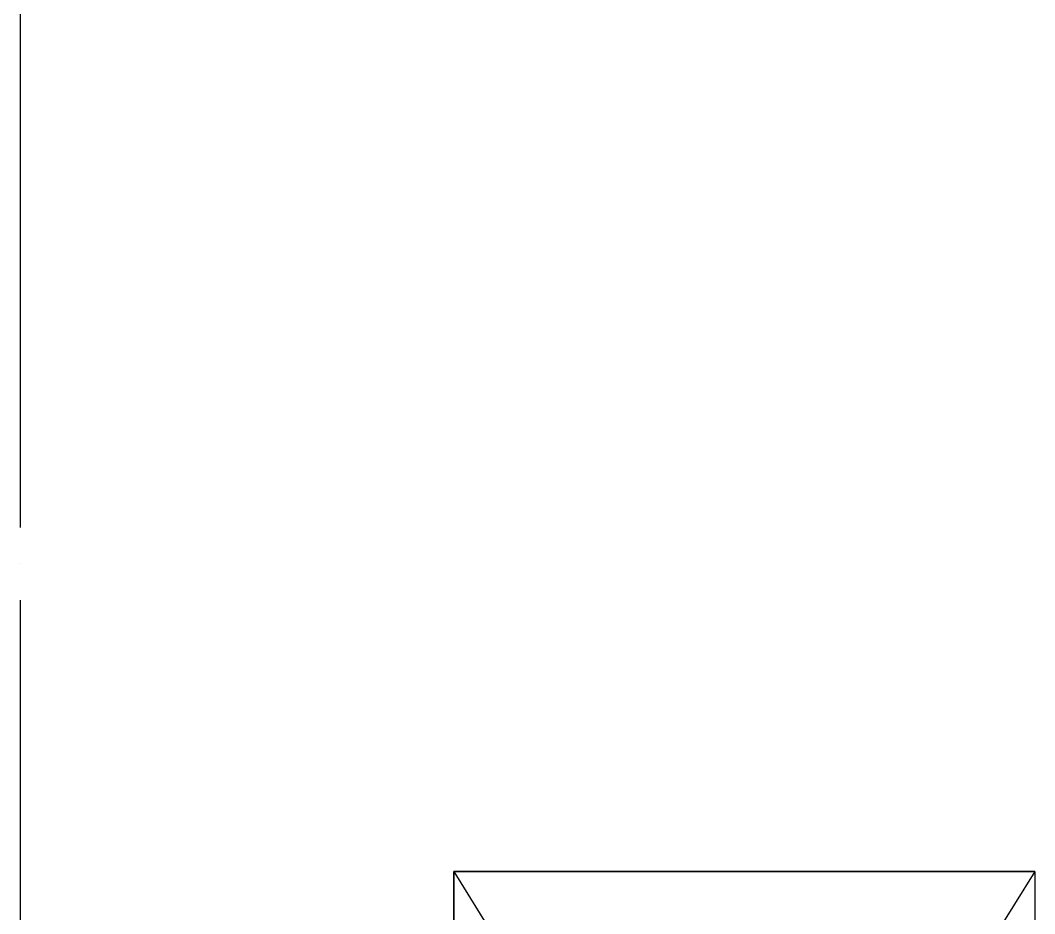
# Model space of a CAD drawing. Header units: millimetres. Extents: x 0 to 356400, y 0 to 68257.
# Drawn here: x 331888 to 333984, y 33001 to 34848 of the extents above; entities that cross this region are included whole.
import ezdxf
from ezdxf.lldxf.tags import DXFTag

# ---------------------------------------------------------------- set-up
doc = ezdxf.new("R2010")
doc.units = ezdxf.units.MM
doc.header["$LTSCALE"] = 75
doc.linetypes.add('CEN', pattern=[62, 60, -1, 0, -1])
for name, color, linetype in [('0글씨', 3, 'Continuous'), ('140', 140, 'Continuous'), ('A-CEN', 1, 'CEN')]:
    doc.layers.add(name, color=color, linetype=linetype)
tags = doc.linetypes.add('PHANTOM2', pattern=[1.25, 0.625, -0.125, 0.125, -0.125, 0.125, -0.125]).pattern_tags.tags
tags[14:15] = [DXFTag(74, 4), DXFTag(75, 0), DXFTag(340, '0'), DXFTag(46, 1.0), DXFTag(50, 0.0), DXFTag(44, 0.0), DXFTag(45, 0.0)]
tags[12:13] = [DXFTag(74, 4), DXFTag(75, 0), DXFTag(340, '0'), DXFTag(46, 1.0), DXFTag(50, 0.0), DXFTag(44, 0.0), DXFTag(45, 0.0)]
tags[10:11] = [DXFTag(74, 4), DXFTag(75, 0), DXFTag(340, '0'), DXFTag(46, 1.0), DXFTag(50, 0.0), DXFTag(44, 0.0), DXFTag(45, 0.0)]
tags[8:9] = [DXFTag(74, 4), DXFTag(75, 0), DXFTag(340, '0'), DXFTag(46, 1.0), DXFTag(50, 0.0), DXFTag(44, 0.0), DXFTag(45, 0.0)]
tags[6:7] = [DXFTag(74, 4), DXFTag(75, 0), DXFTag(340, '0'), DXFTag(46, 1.0), DXFTag(50, 0.0), DXFTag(44, 0.0), DXFTag(45, 0.0)]
tags[4:5] = [DXFTag(74, 4), DXFTag(75, 0), DXFTag(340, '0'), DXFTag(46, 1.0), DXFTag(50, 0.0), DXFTag(44, 0.0), DXFTag(45, 0.0)]

# ---------------------------------------------------------------- blocks, each defined once
blk = doc.blocks.new('화물 뉴트리원')
at = {"layer": '0글씨', "lineweight": -3, "ltscale": 10}
for p, q in [((-600.1, 2100.3), (600.1, 167.2)), ((600.1, 2100.3), (-600.1, 167.2))]:
    blk.add_line(p, q, dxfattribs=at)
blk.add_lwpolyline([(-600.1, 2100.3), (600.1, 2100.3), (600.1, 167.2), (-600.1, 167.2), (-600.1, 2100.3)], dxfattribs=at)
at = {"layer": '140', "color": 6, "linetype": 'PHANTOM2', "ltscale": 10}
for p, q in [((600.1, 2100.3), (-600.1, 2100.3)), ((-600.1, 2100.3), (-600.1, 167.2)), ((600.1, 2100.3), (600.1, 167.2))]:
    blk.add_line(p, q, dxfattribs=at)
blk = doc.blocks.new('2120-측면도-레이아웃용')
blk.add_blockref('화물 뉴트리원', (-827.4, 449.5))

msp = doc.modelspace()

# ---------------------------------------------------------------- linework, layer by layer
at = {"layer": 'A-CEN'}
msp.add_line((331888.3, 56900), (331888.3, 8250), dxfattribs=at)

# ---------------------------------------------------------------- block references
msp.add_blockref('2120-측면도-레이아웃용', (334211.3, 30538.6, 0))

doc.saveas('drawing.dxf')
